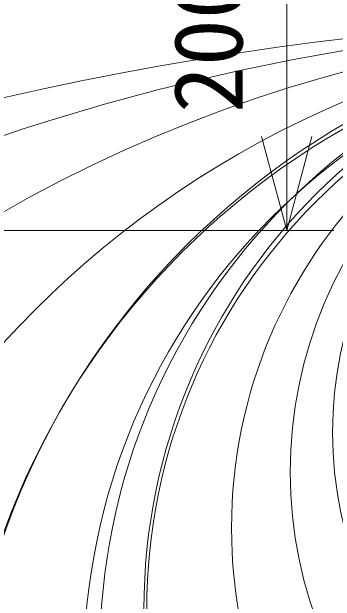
# Model space of a CAD drawing. Units: millimetres, scale not verified. Extents: x -78 to 92, y -146 to 196.
# Drawn here: x -12 to -3.4, y 9.37 to 25.05 of the extents above; entities that cross this region are included whole.
import ezdxf
from ezdxf.enums import TextEntityAlignment as Align

# ---------------------------------------------------------------- set-up
doc = ezdxf.new("R2010")
doc.units = ezdxf.units.MM
doc.header["$LTSCALE"] = 0.125
for name, color, linetype, lineweight in [('0-0_0', 7, 'Continuous', 20), ('0-4_GAIKEI', 1, 'Continuous', 18), ('0-5_SUNPO', 7, 'Continuous', 20)]:
    doc.layers.add(name, color=color, linetype=linetype, lineweight=lineweight)
doc.styles.add('ＭＳ ゴシック', font='')
doc.styles.get('ＭＳ ゴシック').set_extended_font_data('MS Gothic')

# ---------------------------------------------------------------- blocks, each defined once
blk = doc.blocks.new('_Open30')
at = {"layer": '0-0_0'}
blk.add_line((0, 0), (-1, 0), dxfattribs=at)
blk.add_lwpolyline([(-1, 0.26795), (0, 0), (-1, -0.26795)], dxfattribs=at)
blk = doc.blocks.new('D2')
at = {"layer": '0-5_SUNPO'}
for p, q in [((51.9025, 342.7312), (61.0489, 342.7312)), ((59.7989, 340.2312), (59.7989, 335.2313)), ((52.2472, 332.7313), (61.0489, 332.7313))]:
    blk.add_line(p, q, dxfattribs=at)
at = {"layer": '0-5_SUNPO', "xscale": 2.5, "yscale": 2.5}
for p, rotation in [((59.7989, 342.7312), 90), ((59.7989, 332.7313), 270)]:
    blk.add_blockref('_Open30', p, dxfattribs=dict(at, rotation=rotation))
at = {"layer": '0-5_SUNPO', "style": 'ＭＳ ゴシック'}
blk.add_text('200', height=1.833, rotation=90, dxfattribs=at).set_placement((59.1739, 335.8563), align=Align.BOTTOM_LEFT)

msp = doc.modelspace()

# ---------------------------------------------------------------- linework, layer by layer
at = {"layer": '0-4_GAIKEI'}
for centre, radius in [((6.9873, -60.3491), 85.2785), ((7.3171, 7.9502), 16.9783), ((6.893, -35.3806), 60.2342), ((6.896, -13.878), 38.6555), ((7.1657, 4.3163), 20.5363), ((7.1349, 9.1544), 15.6219), ((6.9301, -1.2074), 25.9088), ((6.9327, 4.2602), 20.3652), ((6.9281, 7.5325), 17.0169), ((6.9108, 9.1497), 15.324), ((6.9178, 11.3208), 13.0768), ((6.9155, 12.8067), 11.515), ((6.9094, 13.8628), 10.3831)]:
    msp.add_circle(centre, radius, dxfattribs=at)

# ---------------------------------------------------------------- block references
at = {"layer": '0-5_SUNPO'}
msp.add_blockref('D2', (-64.4907, -313.5009), dxfattribs=at)

doc.saveas('drawing.dxf')
